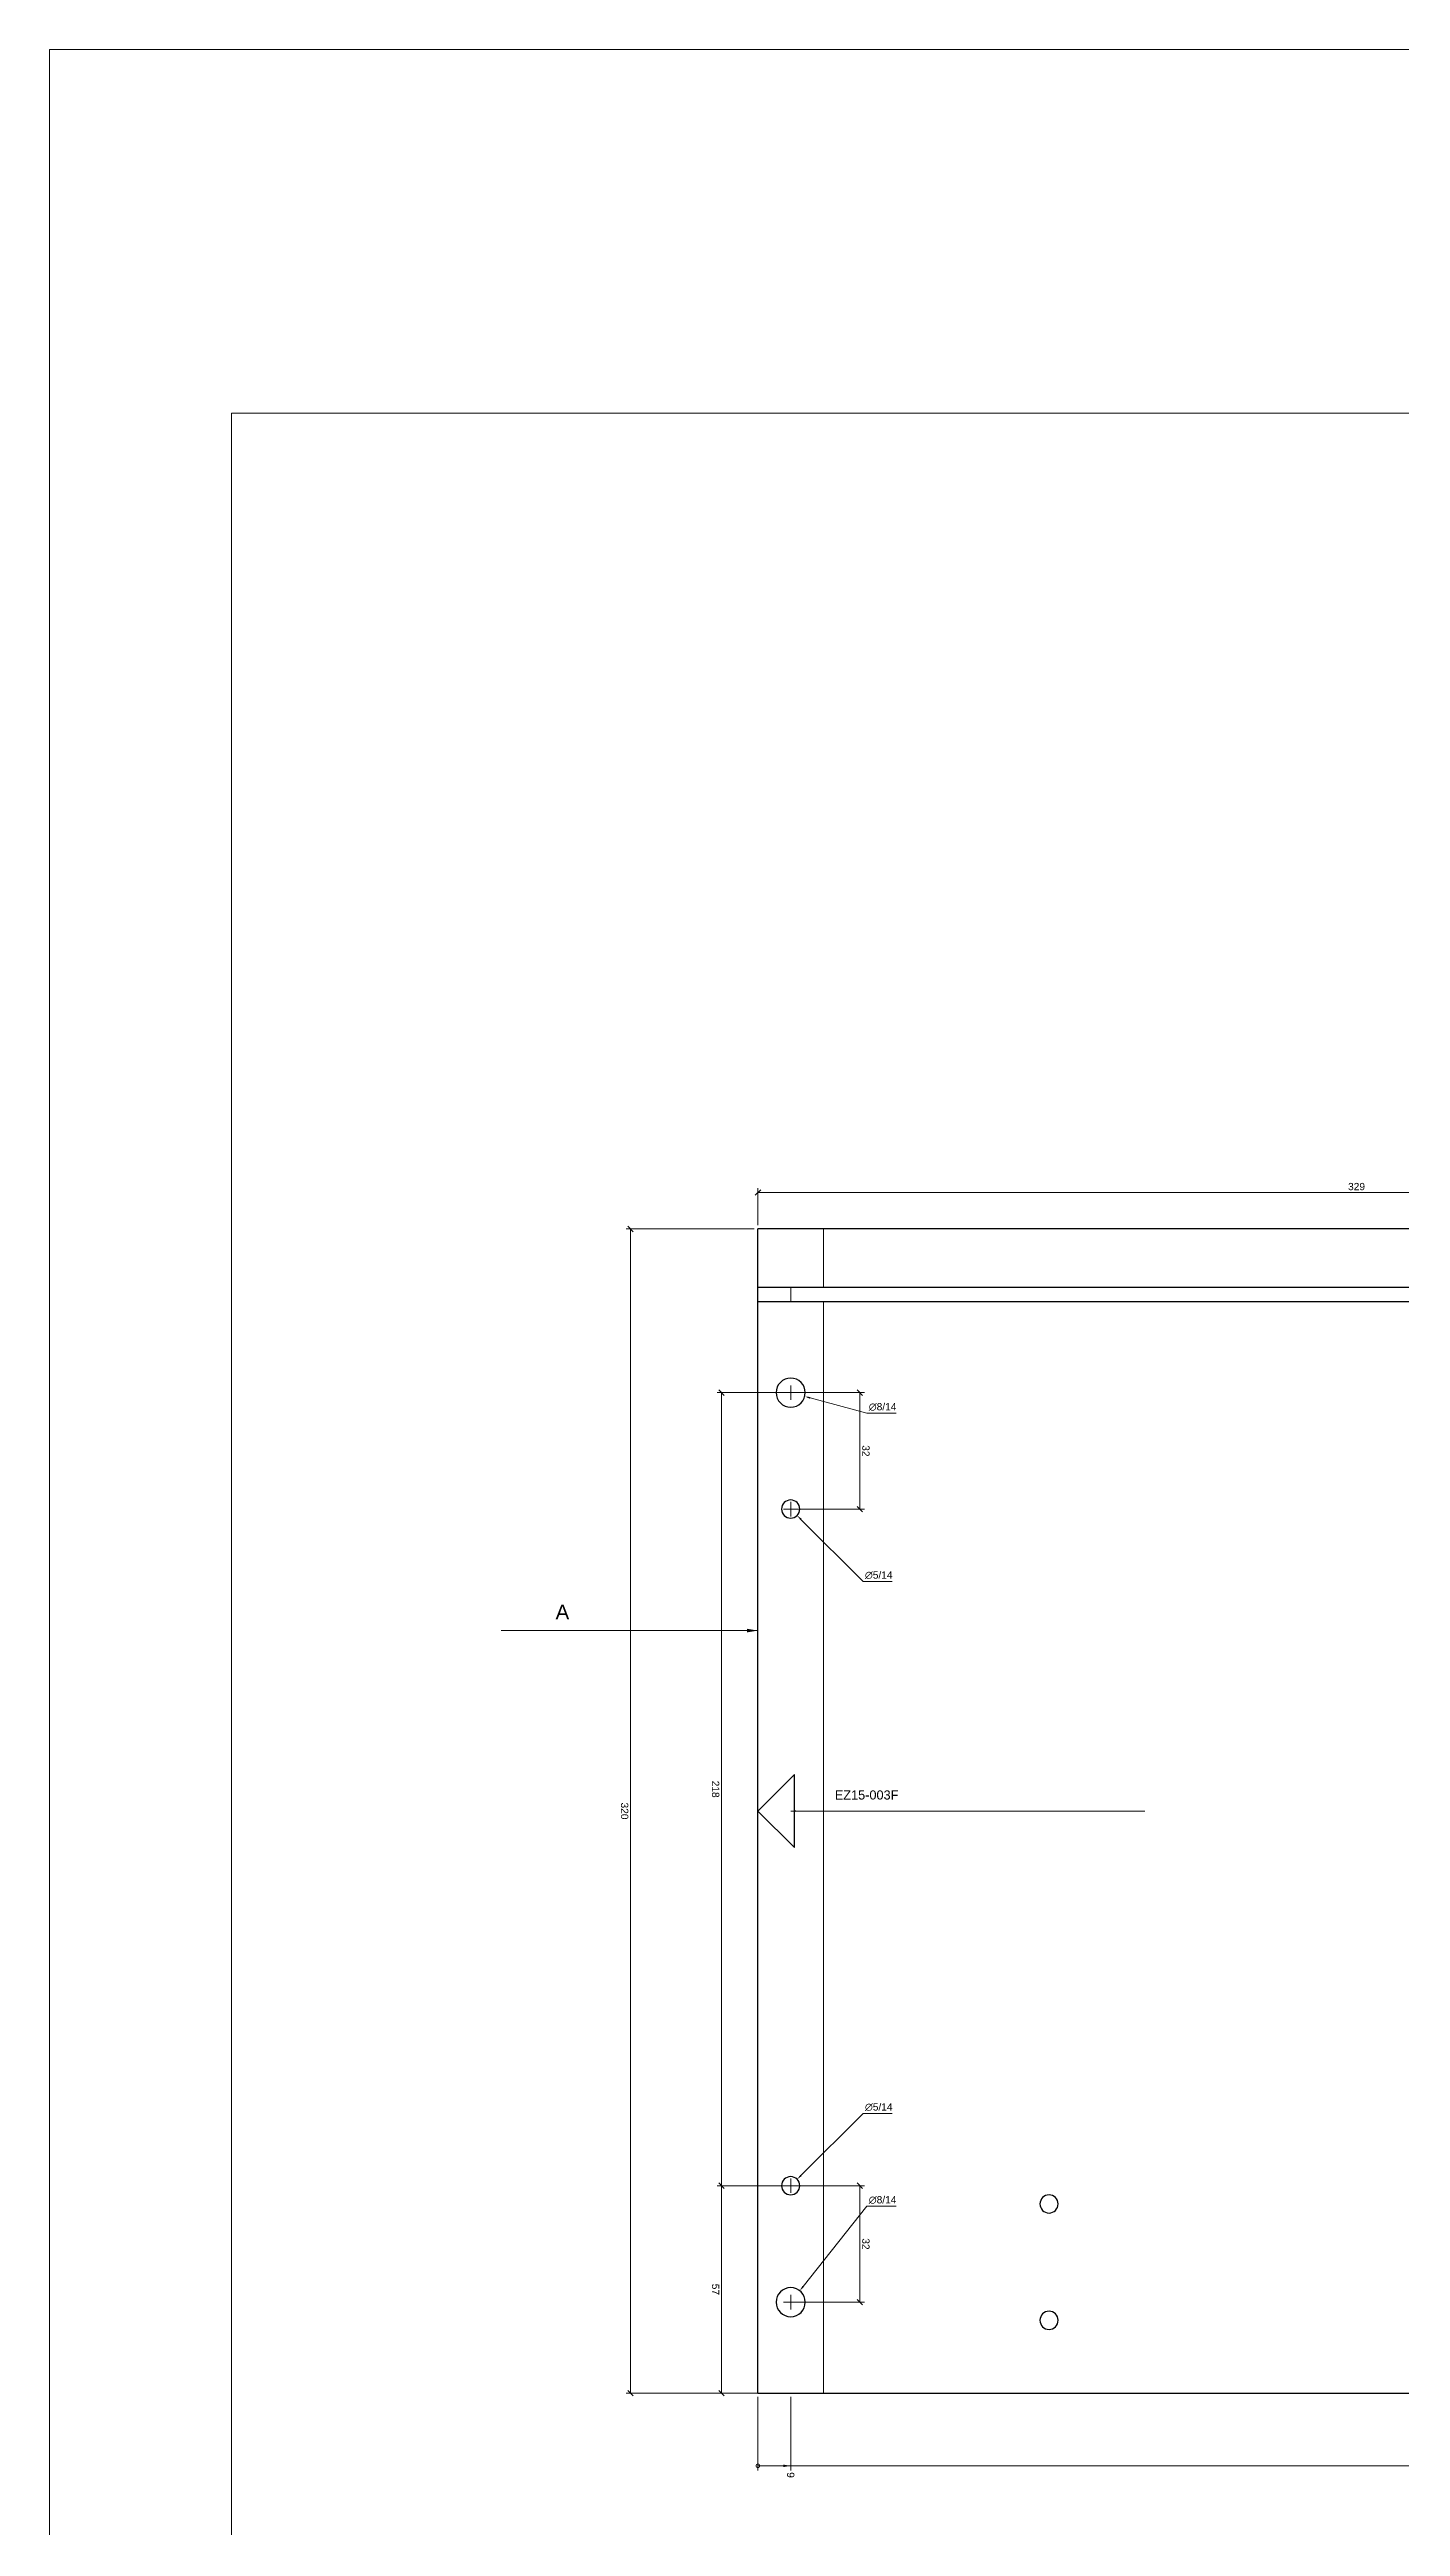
# Paper-space layout 'Right cabinet side2' of a CAD drawing. Header units: millimetres. Extents: x -4 to 1481, y -4 to 1046.
# Drawn here: x -4 to 367, y 365 to 1046 of the extents above; entities that cross this region are included whole.
import ezdxf

# ---------------------------------------------------------------- set-up
doc = ezdxf.new("R2010")
doc.units = ezdxf.units.MM
doc.layers.get('0').update_dxf_attribs({"true_color": 0xc2c2ced6})
for name, color, linetype, true_color in [('New project_cabinet-001_Right cabinet side_Machining group1_View from above', 1, 'Continuous', 0xc2ff0000), ('New project_cabinet-001_Right cabinet side_Machining group_View from above', 1, 'Continuous', 0xc2ff0000), ('New project_cabinet-001_Right cabinet side_View from above', 1, 'Continuous', 0xc2ff0000)]:
    doc.layers.add(name, color=color, linetype=linetype, true_color=true_color)
doc.layers.add('TitleBlock', color=7, linetype='Continuous')
doc.styles.add('Beschriftung', font='arial.ttf')
doc.styles.add('Blum_Dimension', font='arial.ttf', dxfattribs={"height": 2})
doc.styles.add('Blum_ViewInfo', font='arial.ttf', dxfattribs={"height": 4})
doc.dimstyles.new('Blum_Chain', dxfattribs={"dimtxt": 2, "dimasz": 2, "dimexe": 1.25, "dimexo": 1, "dimtad": 0, "dimjust": 4, "dimtih": 1, "dimtoh": 1, "dimtxsty": 'Blum_Dimension', "dimblk1": 'DOTSMALL', "dimsah": 1, "dimcen": 2, "dimadec": 0, "dimazin": 2, "dimtfac": 1, "dimtix": 1, "dimtmove": 0, "dimatfit": 3, "dimldrblk": 'OBLIQUE', "dimfxl": 1, "dimlwd": 5, "dimlwe": 5, "dimarcsym": 0})
doc.dimstyles.new('Blum_Default', dxfattribs={"dimtxt": 2, "dimasz": 1.5, "dimexe": 1.25, "dimexo": 1, "dimtad": 1, "dimtxsty": 'Blum_Dimension', "dimblk": 'OBLIQUE', "dimcen": 2, "dimadec": 0, "dimazin": 2, "dimtfac": 1, "dimtix": 1, "dimtmove": 0, "dimatfit": 3, "dimfxl": 1, "dimlwd": 5, "dimlwe": 5, "dimarcsym": 0})
doc.dimstyles.new('Blum_Default$4', dxfattribs={"dimtxt": 2, "dimasz": 1.5, "dimexe": 1.25, "dimexo": 1, "dimtad": 1, "dimtih": 1, "dimtoh": 1, "dimtxsty": 'Blum_Dimension', "dimblk1": 'OBLIQUE', "dimsah": 1, "dimcen": 2, "dimadec": 0, "dimazin": 2, "dimtfac": 1, "dimtofl": 0, "dimtmove": 0, "dimatfit": 3, "dimfxl": 1, "dimlwd": 5, "dimlwe": 5, "dimarcsym": 0})
doc.dimstyles.new('Blum_ViewInfo', dxfattribs={"dimtxt": 4, "dimasz": 3, "dimexe": 1.25, "dimexo": 1, "dimtad": 1, "dimtxsty": 'Blum_ViewInfo', "dimblk": 'OBLIQUE', "dimcen": 0.09, "dimadec": 0, "dimazin": 2, "dimtfac": 1, "dimtofl": 0, "dimtmove": 0, "dimatfit": 2, "dimfxl": 1, "dimlwd": 20, "dimlwe": 20, "dimarcsym": 0})

# ---------------------------------------------------------------- blocks, each defined once
blk = doc.blocks.new('TitleBlock_Right cabinet side2')
at = {"layer": 'TitleBlock', "lineweight": 0}
for points in [[(-0.79, -0.79, 0), (-0.79, 209.21, 0), (296.21, 209.21, 0), (296.21, -0.79, 0)], [(9.21, 9.21, 0), (9.21, 189.21, 0), (286.21, 189.21, 0), (286.21, 9.21, 0)]]:
    blk.add_polyline3d(points, close=True, dxfattribs=at)
blk = doc.blocks.new('Blum_Trinagle_Outline')
blk.add_lwpolyline([(0, 0), (2, 2), (-2, 2)], close=True)
blk = doc.blocks.new('_DotSmall')
at = {"color": 0, "linetype": 'ByBlock', "const_width": 0.5}
blk.add_lwpolyline([(-0.0625, 0, 1), (0.0625, 0, 1)], format="xyb", close=True, dxfattribs=at)
blk = doc.blocks.new('*D376')
at = {"layer": 'Defpoints', "color": 0, "lineweight": 0}
for p in [(190.71, 401.83), (199.71, 401.83), (199.71, 381.83)]:
    blk.add_point(p, dxfattribs=at)
at = {"layer": 'New project_cabinet-001_Right cabinet side_View from above', "color": 0, "lineweight": 5}
for p, q in [((190.71, 400.83), (190.71, 380.58)), ((199.71, 400.83), (199.71, 380.58)), ((190.71, 381.83), (197.71, 381.83))]:
    blk.add_line(p, q, dxfattribs=at)
at = {"layer": 'New project_cabinet-001_Right cabinet side_View from above', "color": 0, "lineweight": 0}
blk.add_solid([(197.71, 381.49), (197.71, 382.16), (199.71, 381.83)], dxfattribs=at)
at = {"layer": 'New project_cabinet-001_Right cabinet side_View from above', "color": 0, "lineweight": 5, "xscale": 2, "yscale": 2, "zscale": 2, "rotation": 180}
blk.add_blockref('_DotSmall', (190.71, 381.83), dxfattribs=at)
at = {"layer": 'New project_cabinet-001_Right cabinet side_View from above', "color": 0, "lineweight": 0, "insert": (199.71, 379.3), "char_height": 2, "attachment_point": 5, "rotation": 270, "style": 'Blum_Dimension'}
blk.add_mtext('9', dxfattribs=at)
blk = doc.blocks.new('_Oblique')
at = {"color": 0, "linetype": 'ByBlock', "lineweight": -2}
blk.add_line((-0.5, -0.5), (0.5, 0.5), dxfattribs=at)
blk = doc.blocks.new('*D379')
at = {"layer": 'Defpoints', "color": 0, "lineweight": 0}
for p in [(190.71, 401.83), (1181.71, 401.83), (1181.71, 381.83)]:
    blk.add_point(p, dxfattribs=at)
at = {"layer": 'New project_cabinet-001_Right cabinet side_View from above', "color": 0, "lineweight": 5}
for p, q in [((190.71, 400.83), (190.71, 380.58)), ((1181.71, 400.83), (1181.71, 380.58)), ((190.71, 381.83), (1179.71, 381.83))]:
    blk.add_line(p, q, dxfattribs=at)
at = {"layer": 'New project_cabinet-001_Right cabinet side_View from above', "color": 0, "lineweight": 0}
blk.add_solid([(1179.71, 381.49), (1179.71, 382.16), (1181.71, 381.83)], dxfattribs=at)
at = {"layer": 'New project_cabinet-001_Right cabinet side_View from above', "color": 0, "lineweight": 5, "xscale": 2, "yscale": 2, "zscale": 2, "rotation": 180}
blk.add_blockref('_DotSmall', (190.71, 381.83), dxfattribs=at)
at = {"layer": 'New project_cabinet-001_Right cabinet side_View from above', "color": 0, "lineweight": 0, "insert": (1181.71, 377.94), "char_height": 2, "attachment_point": 5, "rotation": 270, "style": 'Blum_Dimension'}
blk.add_mtext('991', dxfattribs=at)
blk = doc.blocks.new('*D382')
at = {"layer": 'Defpoints', "color": 0, "lineweight": 0}
for p in [(190.71, 401.83), (1190.71, 401.83), (1190.71, 381.83)]:
    blk.add_point(p, dxfattribs=at)
at = {"layer": 'New project_cabinet-001_Right cabinet side_View from above', "color": 0, "lineweight": 5}
for p, q in [((190.71, 400.83), (190.71, 380.58)), ((1190.71, 400.83), (1190.71, 380.58)), ((190.71, 381.83), (1188.71, 381.83))]:
    blk.add_line(p, q, dxfattribs=at)
at = {"layer": 'New project_cabinet-001_Right cabinet side_View from above', "color": 0, "lineweight": 0}
blk.add_solid([(1188.71, 381.49), (1188.71, 382.16), (1190.71, 381.83)], dxfattribs=at)
at = {"layer": 'New project_cabinet-001_Right cabinet side_View from above', "color": 0, "lineweight": 5, "xscale": 2, "yscale": 2, "zscale": 2, "rotation": 180}
blk.add_blockref('_DotSmall', (190.71, 381.83), dxfattribs=at)
at = {"layer": 'New project_cabinet-001_Right cabinet side_View from above', "color": 0, "lineweight": 0, "insert": (1190.71, 331.83), "char_height": 2, "attachment_point": 5, "rotation": 270, "style": 'Blum_Dimension'}
blk.add_mtext('1000', dxfattribs=at)
blk = doc.blocks.new('*D385')
at = {"layer": 'Defpoints', "color": 0, "lineweight": 0}
for p in [(180.71, 458.83), (199.71, 458.83), (199.71, 401.83)]:
    blk.add_point(p, dxfattribs=at)
at = {"layer": 'New project_cabinet-001_Right cabinet side_View from above', "color": 0, "lineweight": 5}
for p, q in [((198.71, 458.83), (179.46, 458.83)), ((180.71, 401.83), (180.71, 458.83)), ((198.71, 401.83), (179.46, 401.83))]:
    blk.add_line(p, q, dxfattribs=at)
at = {"layer": 'New project_cabinet-001_Right cabinet side_View from above', "color": 0, "lineweight": 5, "xscale": 1.5, "yscale": 1.5, "zscale": 1.5}
for p, rotation in [((180.71, 458.83), 90), ((180.71, 401.83), 270)]:
    blk.add_blockref('_Oblique', p, dxfattribs=dict(at, rotation=rotation))
at = {"layer": 'New project_cabinet-001_Right cabinet side_View from above', "color": 0, "lineweight": 0, "insert": (179.07, 430.33), "char_height": 2, "attachment_point": 5, "rotation": 270, "style": 'Blum_Dimension'}
blk.add_mtext('57', dxfattribs=at)
blk = doc.blocks.new('*D388')
at = {"layer": 'Defpoints', "color": 0, "lineweight": 0}
for p in [(180.71, 676.83), (199.71, 676.83), (199.71, 458.83)]:
    blk.add_point(p, dxfattribs=at)
at = {"layer": 'New project_cabinet-001_Right cabinet side_View from above', "color": 0, "lineweight": 5}
for p, q in [((198.71, 676.83), (179.46, 676.83)), ((180.71, 458.83), (180.71, 676.83)), ((198.71, 458.83), (179.46, 458.83))]:
    blk.add_line(p, q, dxfattribs=at)
at = {"layer": 'New project_cabinet-001_Right cabinet side_View from above', "color": 0, "lineweight": 5, "xscale": 1.5, "yscale": 1.5, "zscale": 1.5}
for p, rotation in [((180.71, 676.83), 90), ((180.71, 458.83), 270)]:
    blk.add_blockref('_Oblique', p, dxfattribs=dict(at, rotation=rotation))
at = {"layer": 'New project_cabinet-001_Right cabinet side_View from above', "color": 0, "lineweight": 0, "insert": (179.07, 567.83), "char_height": 2, "attachment_point": 5, "rotation": 270, "style": 'Blum_Dimension'}
blk.add_mtext('218', dxfattribs=at)
blk = doc.blocks.new('*D391')
at = {"layer": 'Defpoints', "color": 0, "lineweight": 0}
for p in [(199.71, 458.83), (218.71, 458.83), (199.71, 426.83)]:
    blk.add_point(p, dxfattribs=at)
at = {"layer": 'New project_cabinet-001_Right cabinet side_View from above', "color": 0, "lineweight": 5}
for p, q in [((200.71, 458.83), (219.96, 458.83)), ((218.71, 426.83), (218.71, 458.83)), ((200.71, 426.83), (219.96, 426.83))]:
    blk.add_line(p, q, dxfattribs=at)
at = {"layer": 'New project_cabinet-001_Right cabinet side_View from above', "color": 0, "lineweight": 5, "xscale": 1.5, "yscale": 1.5, "zscale": 1.5}
for p, rotation in [((218.71, 458.83), 90), ((218.71, 426.83), 270)]:
    blk.add_blockref('_Oblique', p, dxfattribs=dict(at, rotation=rotation))
at = {"layer": 'New project_cabinet-001_Right cabinet side_View from above', "color": 0, "lineweight": 0, "insert": (220.36, 442.83), "char_height": 2, "attachment_point": 5, "rotation": 270, "style": 'Blum_Dimension'}
blk.add_mtext('32', dxfattribs=at)
blk = doc.blocks.new('*D394')
at = {"layer": 'Defpoints', "color": 0, "lineweight": 0}
for p in [(199.71, 676.83), (218.71, 676.83), (199.71, 644.83)]:
    blk.add_point(p, dxfattribs=at)
at = {"layer": 'New project_cabinet-001_Right cabinet side_View from above', "color": 0, "lineweight": 5}
for p, q in [((200.71, 676.83), (219.96, 676.83)), ((218.71, 644.83), (218.71, 676.83)), ((200.71, 644.83), (219.96, 644.83))]:
    blk.add_line(p, q, dxfattribs=at)
at = {"layer": 'New project_cabinet-001_Right cabinet side_View from above', "color": 0, "lineweight": 5, "xscale": 1.5, "yscale": 1.5, "zscale": 1.5}
for p, rotation in [((218.71, 676.83), 90), ((218.71, 644.83), 270)]:
    blk.add_blockref('_Oblique', p, dxfattribs=dict(at, rotation=rotation))
at = {"layer": 'New project_cabinet-001_Right cabinet side_View from above', "color": 0, "lineweight": 0, "insert": (220.36, 660.83), "char_height": 2, "attachment_point": 5, "rotation": 270, "style": 'Blum_Dimension'}
blk.add_mtext('32', dxfattribs=at)
blk = doc.blocks.new('*D418')
at = {"layer": 'Defpoints', "color": 0, "lineweight": 0}
for p in [(519.71, 731.83), (190.71, 721.83), (519.71, 721.83)]:
    blk.add_point(p, dxfattribs=at)
at = {"layer": 'New project_cabinet-001_Right cabinet side_View from above', "color": 0, "lineweight": 5}
for p, q in [((190.71, 722.83), (190.71, 733.08)), ((190.71, 731.83), (519.71, 731.83)), ((519.71, 722.83), (519.71, 733.08))]:
    blk.add_line(p, q, dxfattribs=at)
at = {"layer": 'New project_cabinet-001_Right cabinet side_View from above', "color": 0, "lineweight": 5, "xscale": 1.5, "yscale": 1.5, "zscale": 1.5, "rotation": 180}
blk.add_blockref('_Oblique', (190.71, 731.83), dxfattribs=at)
at = {"layer": 'New project_cabinet-001_Right cabinet side_View from above', "color": 0, "lineweight": 5, "xscale": 1.5, "yscale": 1.5, "zscale": 1.5}
blk.add_blockref('_Oblique', (519.71, 731.83), dxfattribs=at)
at = {"layer": 'New project_cabinet-001_Right cabinet side_View from above', "color": 0, "lineweight": 0, "insert": (355.21, 733.47), "char_height": 2, "attachment_point": 5, "style": 'Blum_Dimension'}
blk.add_mtext('329', dxfattribs=at)
blk = doc.blocks.new('*D439')
at = {"layer": 'Defpoints', "color": 0, "lineweight": 0}
for p in [(202.2, 429.96), (197.23, 423.7)]:
    blk.add_point(p, dxfattribs=at)
at = {"layer": 'New project_cabinet-001_Right cabinet side_Machining group_View from above', "color": 0, "lineweight": 5}
for p, q in [((220.66, 453.2), (203.13, 431.13)), ((228.65, 453.2), (220.66, 453.2)), ((197.71, 426.83), (201.71, 426.83)), ((199.71, 424.83), (199.71, 428.83))]:
    blk.add_line(p, q, dxfattribs=at)
at = {"layer": 'New project_cabinet-001_Right cabinet side_Machining group_View from above', "color": 0, "lineweight": 0}
blk.add_solid([(202.94, 431.29), (203.33, 430.98), (202.2, 429.96)], dxfattribs=at)
at = {"layer": 'New project_cabinet-001_Right cabinet side_Machining group_View from above', "color": 0, "lineweight": 0, "insert": (224.97, 454.9), "char_height": 2, "attachment_point": 5, "style": 'Blum_Dimension'}
blk.add_mtext('∅8/14', dxfattribs=at)
blk = doc.blocks.new('*D442')
at = {"layer": 'Defpoints', "color": 0, "lineweight": 0}
for p in [(197.95, 457.06), (201.48, 460.6)]:
    blk.add_point(p, dxfattribs=at)
at = {"layer": 'New project_cabinet-001_Right cabinet side_Machining group_View from above', "color": 0, "lineweight": 5}
for p, q in [((219.6, 478.72), (202.54, 461.66)), ((227.59, 478.72), (219.6, 478.72)), ((197.71, 458.83), (201.71, 458.83)), ((199.71, 456.83), (199.71, 460.83))]:
    blk.add_line(p, q, dxfattribs=at)
at = {"layer": 'New project_cabinet-001_Right cabinet side_Machining group_View from above', "color": 0, "lineweight": 0}
blk.add_solid([(202.37, 461.83), (202.72, 461.48), (201.48, 460.6)], dxfattribs=at)
at = {"layer": 'New project_cabinet-001_Right cabinet side_Machining group_View from above', "color": 0, "lineweight": 0, "insert": (223.91, 480.42), "char_height": 2, "attachment_point": 5, "style": 'Blum_Dimension'}
blk.add_mtext('∅5/14', dxfattribs=at)
blk = doc.blocks.new('*D445')
at = {"layer": 'Defpoints', "color": 0, "lineweight": 0}
for p in [(195.85, 677.86), (203.58, 675.79)]:
    blk.add_point(p, dxfattribs=at)
at = {"layer": 'New project_cabinet-001_Right cabinet side_Machining group1_View from above', "color": 0, "lineweight": 5}
for p, q in [((197.71, 676.83), (201.71, 676.83)), ((199.71, 674.83), (199.71, 678.83)), ((220.66, 671.2), (205.03, 675.4)), ((228.65, 671.2), (220.66, 671.2))]:
    blk.add_line(p, q, dxfattribs=at)
at = {"layer": 'New project_cabinet-001_Right cabinet side_Machining group1_View from above', "color": 0, "lineweight": 0}
blk.add_solid([(205.09, 675.64), (204.96, 675.16), (203.58, 675.79)], dxfattribs=at)
at = {"layer": 'New project_cabinet-001_Right cabinet side_Machining group1_View from above', "color": 0, "lineweight": 0, "insert": (224.97, 672.9), "char_height": 2, "attachment_point": 5, "style": 'Blum_Dimension'}
blk.add_mtext('∅8/14', dxfattribs=at)
blk = doc.blocks.new('*D448')
at = {"layer": 'Defpoints', "color": 0, "lineweight": 0}
for p in [(197.95, 646.6), (201.48, 643.06)]:
    blk.add_point(p, dxfattribs=at)
at = {"layer": 'New project_cabinet-001_Right cabinet side_Machining group1_View from above', "color": 0, "lineweight": 5}
for p, q in [((199.71, 642.83), (199.71, 646.83)), ((197.71, 644.83), (201.71, 644.83)), ((219.6, 624.94), (202.54, 642)), ((227.59, 624.94), (219.6, 624.94))]:
    blk.add_line(p, q, dxfattribs=at)
at = {"layer": 'New project_cabinet-001_Right cabinet side_Machining group1_View from above', "color": 0, "lineweight": 0}
blk.add_solid([(202.72, 642.18), (202.37, 641.82), (201.48, 643.06)], dxfattribs=at)
at = {"layer": 'New project_cabinet-001_Right cabinet side_Machining group1_View from above', "color": 0, "lineweight": 0, "insert": (223.91, 626.64), "char_height": 2, "attachment_point": 5, "style": 'Blum_Dimension'}
blk.add_mtext('∅5/14', dxfattribs=at)
blk = doc.blocks.new('*D451')
at = {"layer": 'Defpoints', "color": 0, "lineweight": 0}
for p in [(155.71, 721.83), (190.71, 721.83), (190.71, 401.83)]:
    blk.add_point(p, dxfattribs=at)
at = {"layer": 'New project_cabinet-001_Right cabinet side_View from above', "color": 0, "lineweight": 5}
for p, q in [((189.71, 721.83), (154.46, 721.83)), ((155.71, 401.83), (155.71, 721.83)), ((189.71, 401.83), (154.46, 401.83))]:
    blk.add_line(p, q, dxfattribs=at)
at = {"layer": 'New project_cabinet-001_Right cabinet side_View from above', "color": 0, "lineweight": 5, "xscale": 1.5, "yscale": 1.5, "zscale": 1.5}
for p, rotation in [((155.71, 721.83), 90), ((155.71, 401.83), 270)]:
    blk.add_blockref('_Oblique', p, dxfattribs=dict(at, rotation=rotation))
at = {"layer": 'New project_cabinet-001_Right cabinet side_View from above', "color": 0, "lineweight": 0, "insert": (154.07, 561.83), "char_height": 2, "attachment_point": 5, "rotation": 270, "style": 'Blum_Dimension'}
blk.add_mtext('320', dxfattribs=at)

psp = doc.layouts.new('Right cabinet side2')

# ---------------------------------------------------------------- linework, layer by layer
at = {"linetype": 'Continuous', "lineweight": 30}
for p, q in [((190.714, 705.828), (190.714, 721.828)), ((1190.714, 721.828), (190.714, 721.828)), ((190.714, 705.828), (1190.714, 705.828)), ((190.714, 701.828), (190.714, 705.828)), ((1190.714, 701.828), (190.714, 701.828)), ((190.714, 401.828), (190.714, 701.828)), ((190.714, 401.828), (1190.714, 401.828))]:
    psp.add_line(p, q, dxfattribs=at)
at = {"linetype": 'Continuous', "lineweight": 5}
for p, q in [((208.714, 721.828), (190.714, 721.828)), ((190.714, 401.828), (190.714, 721.828)), ((208.714, 721.828), (208.714, 705.828)), ((199.714, 705.828), (199.714, 701.828)), ((208.714, 705.828), (199.714, 705.828)), ((208.714, 701.828), (199.714, 701.828)), ((208.714, 701.828), (208.714, 401.828)), ((208.714, 401.828), (190.714, 401.828))]:
    psp.add_line(p, q, dxfattribs=at)
at = {"linetype": 'Continuous', "lineweight": 30, "extrusion": (0, 0, -1)}
for centre, radius in [((-199.714, 676.828), 4), ((-199.714, 644.828), 2.5), ((-199.714, 458.828), 2.5), ((-270.714, 453.828), 2.5), ((-199.714, 426.828), 4), ((-270.714, 421.828), 2.5)]:
    psp.add_circle(centre, radius, dxfattribs=at)

# ---------------------------------------------------------------- block references
at = {"lineweight": 0, "xscale": 5, "yscale": 5, "zscale": 5}
psp.add_blockref('TitleBlock_Right cabinet side2', (0, 0), dxfattribs=at)
at = {"layer": 'New project_cabinet-001_Right cabinet side_View from above', "lineweight": 0, "xscale": 5, "yscale": 5, "zscale": 5, "rotation": 270}
psp.add_blockref('Blum_Trinagle_Outline', (190.714, 561.828), dxfattribs=at)

# ---------------------------------------------------------------- texts
at = {"lineweight": 0}
for s, insert, char_height, attachment_point, style in [('A', (138.839, 614.553), 4, 9, 'Blum_ViewInfo'), ('EZ15-003F', (211.839, 564.953), 2.5, 7, 'Beschriftung')]:
    psp.add_mtext(s, dxfattribs=dict(at, insert=insert, char_height=char_height, attachment_point=attachment_point, style=style))

# ---------------------------------------------------------------- dimensions: what is measured, and where the dimension line sits
at = {"layer": 'New project_cabinet-001_Right cabinet side_Machining group1_View from above', "lineweight": 0}
for p1, p2, picture, middle in [((195.851, 677.865), (203.577, 675.79), '*D445', (224.968, 671.203)), ((197.946, 646.595), (201.482, 643.06), '*D448', (223.908, 624.94))]:
    dim = psp.add_diameter_dim_2p(p1=p1, p2=p2, dimstyle='Blum_Default$4', override={"dimscale": 0, "dimpost": '/14'}, dxfattribs=at)
    dim.commit()
    dim.dimension.update_dxf_attribs({"geometry": picture, "text_midpoint": middle, "dimtype": 163})
at = {"layer": 'New project_cabinet-001_Right cabinet side_Machining group_View from above', "lineweight": 0}
for p1, p2, picture, middle in [((197.946, 457.06), (201.482, 460.595), '*D442', (223.908, 478.715)), ((197.226, 423.695), (202.202, 429.96), '*D439', (224.968, 453.203))]:
    dim = psp.add_diameter_dim_2p(p1=p1, p2=p2, dimstyle='Blum_Default$4', override={"dimscale": 0, "dimpost": '/14'}, dxfattribs=at)
    dim.commit()
    dim.dimension.update_dxf_attribs({"geometry": picture, "text_midpoint": middle, "dimtype": 163})
at = {"layer": 'New project_cabinet-001_Right cabinet side_View from above', "lineweight": 0}
for base, p1, p2, dimstyle, picture, middle in [((519.714, 731.828), (190.714, 721.828), (519.714, 721.828), 'Blum_Default', '*D418', (355.214, 733.474)), ((199.714, 381.828), (190.714, 401.828), (199.714, 401.828), 'Blum_Chain', '*D376', (199.714, 379.295)), ((1181.714, 381.828), (190.714, 401.828), (1181.714, 401.828), 'Blum_Chain', '*D379', (1181.714, 377.936))]:
    dim = psp.add_linear_dim(base=base, p1=p1, p2=p2, dimstyle=dimstyle, override={"dimscale": 0}, dxfattribs=at)
    dim.commit()
    dim.dimension.update_dxf_attribs({"geometry": picture, "text_midpoint": middle})
for base, p1, p2, override, picture, middle in [((155.714, 721.828), (190.714, 401.828), (190.714, 721.828), {"dimscale": 0, "dimtad": 4}, '*D451', (154.067, 561.828)), ((180.714, 676.828), (199.714, 458.828), (199.714, 676.828), {"dimscale": 0, "dimtad": 4}, '*D388', (179.068, 567.828)), ((218.714, 676.828), (199.714, 644.828), (199.714, 676.828), {"dimscale": 0}, '*D394', (220.361, 660.828)), ((180.714, 458.828), (199.714, 401.828), (199.714, 458.828), {"dimscale": 0, "dimtad": 4}, '*D385', (179.072, 430.328)), ((218.714, 458.828), (199.714, 426.828), (199.714, 458.828), {"dimscale": 0}, '*D391', (220.361, 442.828))]:
    dim = psp.add_linear_dim(base=base, p1=p1, p2=p2, angle=90, dimstyle='Blum_Default', override=override, dxfattribs=at)
    dim.commit()
    dim.dimension.update_dxf_attribs({"geometry": picture, "text_midpoint": middle})
dim = psp.add_linear_dim(base=(1190.714, 381.828), p1=(190.714, 401.828), p2=(1190.714, 401.828), dimstyle='Blum_Chain', override={"dimscale": 0, "dimtmove": 2}, dxfattribs=at)
dim.commit()
dim.dimension.update_dxf_attribs({"geometry": '*D382', "text_midpoint": (1190.714, 331.828), "dimtype": 160, "text_rotation": 90})

# ---------------------------------------------------------------- leaders
at = {"lineweight": 0}
for points, dimstyle in [([(190.714, 611.428), (120.162, 611.428)], 'Blum_ViewInfo'), ([(199.714, 561.828), (297.011, 561.828)], 'Blum_Default')]:
    psp.add_leader(points, dimstyle=dimstyle, override={"dimscale": 0}, dxfattribs=at)

doc.saveas('drawing.dxf')
